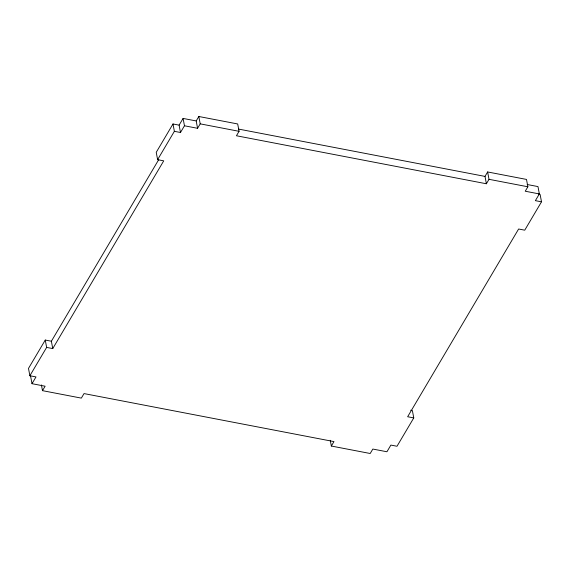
<?xml version="1.0" encoding="UTF-8"?>
<svg xmlns="http://www.w3.org/2000/svg" width="570" height="570" viewBox="0 0 570 570"><rect width="100%" height="100%" fill="white"/><g stroke="black" fill="none" stroke-linecap="round" stroke-linejoin="round"><path stroke-width="0.85" d="M45.258 340.055L46.633 347.408L52.754 348.584L51.378 341.231L45.258 340.055L28.5 368.398L29.875 375.751L35.995 376.927L31.998 383.688L45.116 386.211L42.486 390.657L81.346 398.117L84.025 393.585L333.97 441.593L331.341 446.039L370.201 453.499L372.83 449.053L386.937 451.761L390.885 445.084L397.005 446.26L413.763 417.917L412.388 410.564L410.635 410.222M172.995 123.968L174.37 131.321L180.49 132.496L179.115 125.143L172.995 123.968L156.237 152.318L157.612 159.671L163.733 160.847L52.754 348.584M29.875 375.751L46.633 347.408M157.612 159.671L174.37 131.321M51.378 341.231L158.731 159.621M179.115 125.143L183.084 118.425L196.201 120.947L197.576 128.3L184.459 125.778L183.084 118.425M180.49 132.496L184.459 125.778M196.201 120.947L198.83 116.501L237.69 123.961L239.065 131.314L236.436 135.76L486.381 183.768L489.01 179.315L487.635 171.962L526.495 179.429L527.87 186.782L525.241 191.228L539.348 193.935L535.38 200.654L541.5 201.83L524.742 230.18L518.622 229.005L407.643 416.741L413.763 417.917M197.576 128.3L200.205 123.854L198.83 116.501M486.381 183.768L485.006 176.408L487.635 171.962M238.559 129.077L485.006 176.408M527.186 184.509L537.973 186.582L539.348 193.935M200.205 123.854L239.065 131.314M489.01 179.315L527.87 186.782M538.372 194.142L540.125 194.477L541.5 201.83M330.265 440.318L331.341 446.039M41.418 384.935L42.486 390.657M30.623 376.335L31.998 383.688"/></g></svg>
